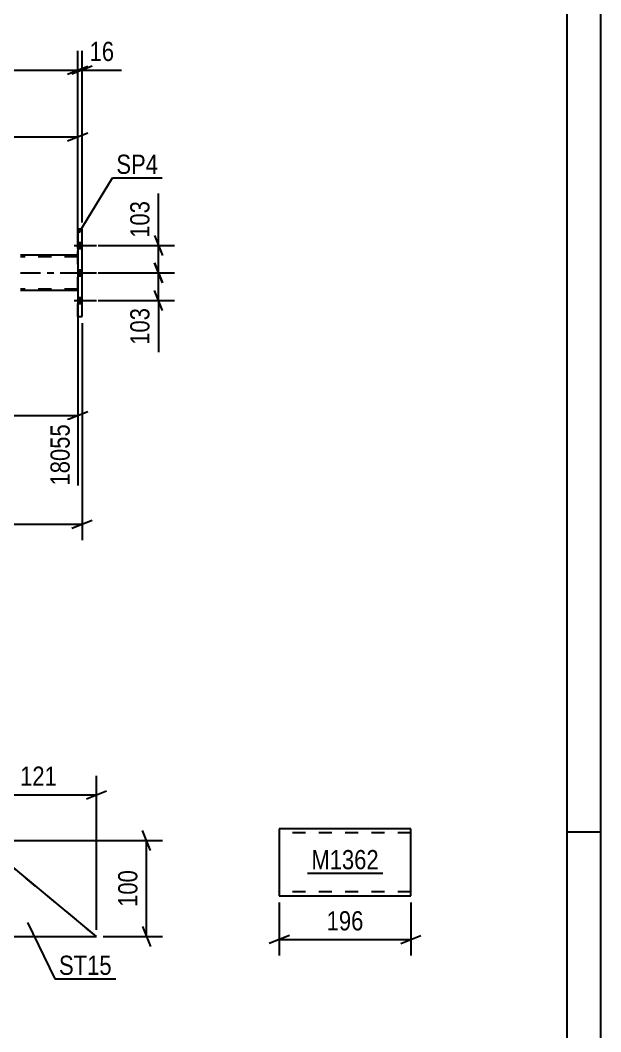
# Model space of a CAD drawing. Header units: millimetres. Extents: x 0 to 841, y 0 to 594.
# Drawn here: x 754.5 to 841, y 119.3 to 270 of the extents above; entities that cross this region are included whole.
import ezdxf

# ---------------------------------------------------------------- set-up
doc = ezdxf.new("R2010")
doc.units = ezdxf.units.MM
doc.linetypes.add('DXK_LINE_DOT2', pattern=[3.9198, 1.9599, -1.9599])
doc.linetypes.add('DXK_LINE_DOT3', pattern=[5.9187, 2.979, -0.9799, 0.9799, -0.9799])
doc.styles.add('Arial Narrow', font='ARIALN.TTF', dxfattribs={"height": 0.2})

# ---------------------------------------------------------------- blocks, each defined once
blk = doc.blocks.new('Unknown-272366151-1135')
at = {"color": 5, "linetype": 'Continuous'}
for p, q in [((841, 0), (841, 594)), ((836, 5), (836, 589)), ((841, 149), (836, 149))]:
    blk.add_line(p, q, dxfattribs=at)
blk = doc.blocks.new('Part-272366151-3674 - 3615')
at = {"color": 2, "linetype": 'Continuous'}
for p, q in [((763.69, 238.83), (763.05, 238.83)), ((763.05, 238.83), (763.05, 225.83)), ((763.69, 225.83), (763.69, 238.83)), ((763.05, 225.83), (763.69, 225.83))]:
    blk.add_line(p, q, dxfattribs=at)
at = {"color": 7, "linetype": 'DXK_LINE_DOT2'}
for p, q in [((763.05, 225.83), (763.05, 238.83)), ((763.69, 225.83), (763.69, 238.83))]:
    blk.add_line(p, q, dxfattribs=at)
blk = doc.blocks.new('Part-272366151-3804 - 3615')
at = {"color": 2, "linetype": 'Continuous'}
for p, q in [((763.05, 234.97), (754.53, 234.97)), ((763.05, 229.69), (754.53, 229.69))]:
    blk.add_line(p, q, dxfattribs=at)
at = {"color": 7, "linetype": 'DXK_LINE_DOT2'}
for p, q in [((763.05, 234.73), (754.53, 234.73)), ((763.05, 229.69), (763.05, 234.97)), ((763.05, 234.97), (763.05, 234.97)), ((763.05, 234.97), (763.05, 229.69)), ((763.05, 234.97), (763.05, 234.97)), ((763.05, 234.73), (763.05, 234.73)), ((763.05, 229.93), (754.53, 229.93)), ((763.05, 229.93), (763.05, 229.93)), ((763.05, 229.69), (763.05, 229.69)), ((763.05, 229.69), (763.05, 229.69))]:
    blk.add_line(p, q, dxfattribs=at)
at = {"color": 7, "linetype": 'DXK_LINE_DOT3'}
blk.add_line((754.53, 232.33), (763.05, 232.33), dxfattribs=at)
blk = doc.blocks.new('Bolt-272366151-3855 - 3615')
at = {"linetype": 'Continuous'}
for points in [[(763.69, 235.99), (763.69, 236.87), (763.05, 236.87), (763.05, 235.99)], [(763.69, 235.99), (763.69, 236.87), (763.05, 236.87), (763.05, 235.99)], [(763.69, 235.99), (763.69, 236.87), (763.05, 236.87), (763.05, 235.99)], [(763.69, 231.89), (763.69, 232.77), (763.05, 232.77), (763.05, 231.89)], [(763.69, 231.89), (763.69, 232.77), (763.05, 232.77), (763.05, 231.89)], [(763.69, 227.79), (763.69, 228.67), (763.05, 228.67), (763.05, 227.79)], [(763.69, 227.79), (763.69, 228.67), (763.05, 228.67), (763.05, 227.79)], [(763.69, 227.79), (763.69, 228.67), (763.05, 228.67), (763.05, 227.79)]]:
    blk.add_hatch(color=1, dxfattribs=at).paths.add_polyline_path(points)
at = {"color": 1, "linetype": 'Continuous'}
for p, q in [((763.05, 236.87), (763.69, 236.87)), ((763.05, 236.87), (763.69, 236.87)), ((763.05, 236.87), (763.69, 236.87)), ((762.53, 236.43), (765.85, 236.43)), ((762.53, 236.43), (765.85, 236.43)), ((762.53, 236.43), (765.85, 236.43)), ((763.05, 235.99), (763.69, 235.99)), ((763.05, 235.99), (763.69, 235.99)), ((763.05, 235.99), (763.69, 235.99)), ((762.53, 232.33), (765.85, 232.33)), ((762.53, 232.33), (765.85, 232.33)), ((763.05, 232.77), (763.69, 232.77)), ((763.05, 232.77), (763.69, 232.77)), ((763.05, 231.89), (763.69, 231.89)), ((763.05, 231.89), (763.69, 231.89)), ((762.53, 228.23), (765.85, 228.23)), ((762.53, 228.23), (765.85, 228.23)), ((762.53, 228.23), (765.85, 228.23)), ((763.05, 228.67), (763.69, 228.67)), ((763.05, 228.67), (763.69, 228.67)), ((763.05, 228.67), (763.69, 228.67)), ((763.05, 227.79), (763.69, 227.79)), ((763.05, 227.79), (763.69, 227.79)), ((763.05, 227.79), (763.69, 227.79))]:
    blk.add_line(p, q, dxfattribs=at)
blk = doc.blocks.new('Part-272366151-2816 - 2800')
at = {"color": 2, "linetype": 'Continuous'}
for p, q in [((748.57, 147.75), (748.57, 135.61)), ((765.84, 133.46), (748.57, 147.75)), ((748.57, 147.75), (748.57, 147.75)), ((748.57, 135.61), (750.71, 133.46)), ((748.57, 135.61), (748.57, 135.61)), ((750.71, 133.46), (765.84, 133.46))]:
    blk.add_line(p, q, dxfattribs=at)
at = {"color": 7, "linetype": 'DXK_LINE_DOT2'}
for p, q in [((748.57, 135.61), (748.57, 147.75)), ((765.84, 133.46), (748.57, 147.75)), ((750.71, 133.46), (748.57, 135.61))]:
    blk.add_line(p, q, dxfattribs=at)
blk = doc.blocks.new('Part-272366151-23501 - 23500')
at = {"color": 2, "linetype": 'Continuous'}
for p, q in [((812.7, 149.51), (793.09, 149.51)), ((793.09, 149.51), (793.09, 139.61)), ((812.7, 139.51), (812.7, 149.51)), ((793.09, 139.61), (793.09, 139.51)), ((793.09, 139.51), (812.7, 139.51))]:
    blk.add_line(p, q, dxfattribs=at)
at = {"color": 7, "linetype": 'DXK_LINE_DOT2'}
for p, q in [((812.7, 148.91), (793.09, 148.91)), ((793.09, 140.11), (793.09, 140.16)), ((812.7, 140.11), (793.09, 140.11)), ((812.7, 140.11), (812.7, 140.16))]:
    blk.add_line(p, q, dxfattribs=at)
blk = doc.blocks.new('StraightDimension-272366151-22325 - 3615')
at = {"color": 7, "linetype": 'Continuous'}
for p, q in [((774.49, 237.93), (775.69, 234.93)), ((766.09, 236.43), (777.49, 236.43)), ((775.09, 232.33), (775.09, 236.43)), ((775.69, 230.83), (774.49, 233.83)), ((766.09, 232.33), (777.49, 232.33))]:
    blk.add_line(p, q, dxfattribs=at)
at = {"color": 0}
blk.add_wipeout([(774.34, 243.64), (770.14, 243.64), (770.14, 236.96), (774.34, 236.96)], dxfattribs=at)
at = {"color": 7, "linetype": 'Continuous'}
blk.add_line((775.09, 236.43), (775.09, 244.17), dxfattribs=at)
blk.add_line((775.09, 236.43), (775.09, 244.17), dxfattribs=at)
at = {"color": 3, "style": 'Arial Narrow'}
blk.add_text('103', height=2.863, rotation=90.0002, dxfattribs=at).set_placement((773.74, 237.56))
blk = doc.blocks.new('StraightDimension-272366151-3932 - 3615')
at = {"color": 7, "linetype": 'Continuous'}
for p, q in [((763.05, 239.83), (763.05, 265.41)), ((763.69, 239.83), (763.69, 265.41)), ((761.55, 261.96), (764.55, 263.16)), ((765.19, 263.16), (762.19, 261.96)), ((763.05, 262.56), (763.69, 262.56))]:
    blk.add_line(p, q, dxfattribs=at)
at = {"color": 0}
blk.add_wipeout([(769.07, 263.31), (769.07, 267.51), (764.22, 267.51), (764.22, 263.31)], dxfattribs=at)
at = {"color": 7, "linetype": 'Continuous'}
blk.add_line((763.69, 262.56), (769.6, 262.56), dxfattribs=at)
blk.add_line((763.69, 262.56), (769.6, 262.56), dxfattribs=at)
at = {"color": 3, "style": 'Arial Narrow'}
blk.add_text('16', height=2.863, dxfattribs=at).set_placement((764.82, 263.91))
blk = doc.blocks.new('StraightDimension-272366151-3873 - 3615')
at = {"color": 7, "linetype": 'Continuous'}
for p, q in [((763.69, 224.83), (763.69, 192.5)), ((90.39, 194.9), (763.69, 194.9)), ((762.19, 194.3), (765.19, 195.5))]:
    blk.add_line(p, q, dxfattribs=at)
blk = doc.blocks.new('StraightDimension-272366151-3880 - 3615')
at = {"color": 7, "linetype": 'Continuous'}
for p, q in [((657.99, 236.37), (657.99, 255.45)), ((763.05, 235.97), (763.05, 255.45)), ((659.49, 253.2), (656.49, 252)), ((657.99, 252.6), (763.05, 252.6)), ((761.55, 252), (764.55, 253.2))]:
    blk.add_line(p, q, dxfattribs=at)
at = {"color": 0}
blk.add_wipeout([(714.78, 253.35), (714.78, 257.55), (706.27, 257.55), (706.27, 253.35)], dxfattribs=at)
at = {"color": 3, "style": 'Arial Narrow'}
blk.add_text('3896', height=2.863, dxfattribs=at).set_placement((706.87, 253.95))
blk = doc.blocks.new('StraightDimension-272366151-3926 - 3615')
at = {"color": 7, "linetype": 'Continuous'}
for p, q in [((763.05, 228.69), (763.05, 200.65)), ((657.99, 220.29), (657.99, 200.65)), ((659.49, 211.69), (656.49, 210.49)), ((657.99, 211.09), (763.05, 211.09)), ((761.55, 210.49), (764.55, 211.69))]:
    blk.add_line(p, q, dxfattribs=at)
at = {"color": 0}
blk.add_wipeout([(714.78, 211.84), (714.78, 216.04), (706.27, 216.04), (706.27, 211.84)], dxfattribs=at)
at = {"color": 0, "linetype": 'Continuous'}
blk.add_wipeout([(762.45, 210.39), (758.25, 210.39), (758.25, 200.05), (762.45, 200.05)], dxfattribs=at)
at = {"color": 3, "style": 'Arial Narrow'}
blk.add_text('3896', height=2.863, dxfattribs=at).set_placement((706.87, 212.44))
at = {"color": 3, "linetype": 'Continuous', "style": 'Arial Narrow'}
blk.add_text('18055', height=2.863, rotation=90.0002, dxfattribs=at).set_placement((761.85, 200.65))
blk = doc.blocks.new('StraightDimension-272366151-3940 - 3615')
at = {"color": 7, "linetype": 'Continuous'}
for p, q in [((763.05, 239.83), (763.05, 265.41)), ((91.02, 262.56), (763.05, 262.56)), ((761.55, 261.96), (764.55, 263.16))]:
    blk.add_line(p, q, dxfattribs=at)
blk = doc.blocks.new('StraightDimension-272366151-22326 - 3615')
at = {"color": 7, "linetype": 'Continuous'}
for p, q in [((774.49, 233.83), (775.69, 230.83)), ((766.09, 232.33), (777.49, 232.33)), ((775.09, 228.23), (775.09, 232.33)), ((775.69, 226.73), (774.49, 229.73)), ((766.09, 228.23), (777.49, 228.23))]:
    blk.add_line(p, q, dxfattribs=at)
at = {"color": 0}
blk.add_wipeout([(774.34, 227.71), (770.14, 227.71), (770.14, 221.02), (774.34, 221.02)], dxfattribs=at)
at = {"color": 7, "linetype": 'Continuous'}
blk.add_line((775.09, 228.23), (775.09, 220.5), dxfattribs=at)
blk.add_line((775.09, 228.23), (775.09, 220.5), dxfattribs=at)
at = {"color": 3, "style": 'Arial Narrow'}
blk.add_text('103', height=2.863, rotation=90.0002, dxfattribs=at).set_placement((773.74, 221.62))
blk = doc.blocks.new('StraightDimension-272366151-2842 - 2800')
at = {"color": 7, "linetype": 'Continuous'}
for p, q in [((748.57, 148.75), (748.57, 157.41)), ((765.84, 134.46), (765.84, 157.41)), ((750.07, 155.16), (747.07, 153.96)), ((748.57, 154.56), (765.84, 154.56)), ((764.34, 153.96), (767.34, 155.16))]:
    blk.add_line(p, q, dxfattribs=at)
at = {"color": 0}
blk.add_wipeout([(760.55, 155.31), (760.55, 159.51), (753.86, 159.51), (753.86, 155.31)], dxfattribs=at)
at = {"color": 3, "style": 'Arial Narrow'}
blk.add_text('121', height=2.863, dxfattribs=at).set_placement((754.46, 155.91))
blk = doc.blocks.new('StraightDimension-272366151-2818 - 2800')
at = {"color": 7, "linetype": 'Continuous'}
for p, q in [((773.89, 146.25), (772.69, 149.25)), ((749.57, 147.75), (775.69, 147.75)), ((773.29, 133.46), (773.29, 147.75)), ((772.69, 134.96), (773.89, 131.96)), ((766.84, 133.46), (775.69, 133.46))]:
    blk.add_line(p, q, dxfattribs=at)
at = {"color": 0}
blk.add_wipeout([(772.54, 143.95), (768.34, 143.95), (768.34, 137.26), (772.54, 137.26)], dxfattribs=at)
at = {"color": 3, "style": 'Arial Narrow'}
blk.add_text('100', height=2.863, rotation=90.0002, dxfattribs=at).set_placement((771.94, 137.86))
blk = doc.blocks.new('StraightDimension-272366151-23587 - 23500')
at = {"color": 7, "linetype": 'Continuous'}
for p, q in [((793.09, 138.51), (793.09, 130.61)), ((812.7, 138.51), (812.7, 130.61)), ((794.59, 133.61), (791.59, 132.41)), ((793.09, 133.01), (812.7, 133.01)), ((811.2, 132.41), (814.2, 133.61))]:
    blk.add_line(p, q, dxfattribs=at)
at = {"color": 0}
blk.add_wipeout([(806.24, 133.76), (806.24, 137.96), (799.55, 137.96), (799.55, 133.76)], dxfattribs=at)
at = {"color": 3, "style": 'Arial Narrow'}
blk.add_text('196', height=2.863, dxfattribs=at).set_placement((800.15, 134.36))
blk = doc.blocks.new('Mark-272366151-3670 - 3615')
at = {"color": 0}
blk.add_wipeout([(775.02, 247.09), (775.02, 250.09), (768.81, 250.09), (768.81, 247.09)], dxfattribs=at)
blk.add_wipeout([(775.02, 247.09), (775.02, 250.09), (768.81, 250.09), (768.81, 247.09)], dxfattribs=at)
at = {"color": 30, "linetype": 'Continuous'}
for p, q in [((763.26, 238.36), (768.21, 246.49)), ((768.21, 246.49), (775.62, 246.49))]:
    blk.add_line(p, q, dxfattribs=at)
at = {"color": 3, "style": 'Arial Narrow'}
blk.add_text('SP4', height=2.863, dxfattribs=at).set_placement((768.81, 247.09))
blk = doc.blocks.new('Mark-272366151-2812 - 2800')
at = {"color": 0}
blk.add_wipeout([(768.12, 127.73), (768.12, 130.73), (760.26, 130.73), (760.26, 127.73)], dxfattribs=at)
blk.add_wipeout([(768.12, 127.73), (768.12, 130.73), (760.26, 130.73), (760.26, 127.73)], dxfattribs=at)
at = {"color": 30, "linetype": 'Continuous'}
for p, q in [((755.55, 135.56), (759.66, 127.13)), ((759.66, 127.13), (768.72, 127.13))]:
    blk.add_line(p, q, dxfattribs=at)
at = {"color": 3, "style": 'Arial Narrow'}
blk.add_text('ST15', height=2.863, dxfattribs=at).set_placement((760.26, 127.73))
blk = doc.blocks.new('Mark-272366151-23644 - 23500')
at = {"color": 0}
blk.add_wipeout([(807.92, 143.47), (807.92, 146.47), (797.87, 146.47), (797.87, 143.47)], dxfattribs=at)
blk.add_wipeout([(807.92, 143.47), (807.92, 146.47), (797.87, 146.47), (797.87, 143.47)], dxfattribs=at)
at = {"color": 30, "linetype": 'Continuous'}
blk.add_line((797.27, 142.87), (808.52, 142.87), dxfattribs=at)
at = {"color": 3, "style": 'Arial Narrow'}
blk.add_text('M1362', height=2.863, dxfattribs=at).set_placement((797.87, 143.47))

msp = doc.modelspace()

# ---------------------------------------------------------------- block references
for name in ['Unknown-272366151-1135', 'Part-272366151-3674 - 3615', 'Bolt-272366151-3855 - 3615', 'Part-272366151-3804 - 3615', 'Part-272366151-23501 - 23500', 'Part-272366151-2816 - 2800']:
    msp.add_blockref(name, (0, 0))

# ---------------------------------------------------------------- next in the draw order: block references
for name in ['StraightDimension-272366151-22325 - 3615', 'StraightDimension-272366151-3873 - 3615', 'StraightDimension-272366151-2842 - 2800', 'Mark-272366151-23644 - 23500', 'StraightDimension-272366151-23587 - 23500']:
    msp.add_blockref(name, (0, 0))

# ---------------------------------------------------------------- next in the draw order: block references
for name in ['StraightDimension-272366151-3932 - 3615', 'StraightDimension-272366151-22326 - 3615', 'StraightDimension-272366151-3926 - 3615', 'StraightDimension-272366151-2818 - 2800']:
    msp.add_blockref(name, (0, 0))

# ---------------------------------------------------------------- next in the draw order: block references
for name in ['StraightDimension-272366151-3880 - 3615', 'Mark-272366151-2812 - 2800']:
    msp.add_blockref(name, (0, 0))

# ---------------------------------------------------------------- next in the draw order: block references
msp.add_blockref('StraightDimension-272366151-3940 - 3615', (0, 0))

# ---------------------------------------------------------------- next in the draw order: block references
msp.add_blockref('Mark-272366151-3670 - 3615', (0, 0))

doc.saveas('drawing.dxf')
